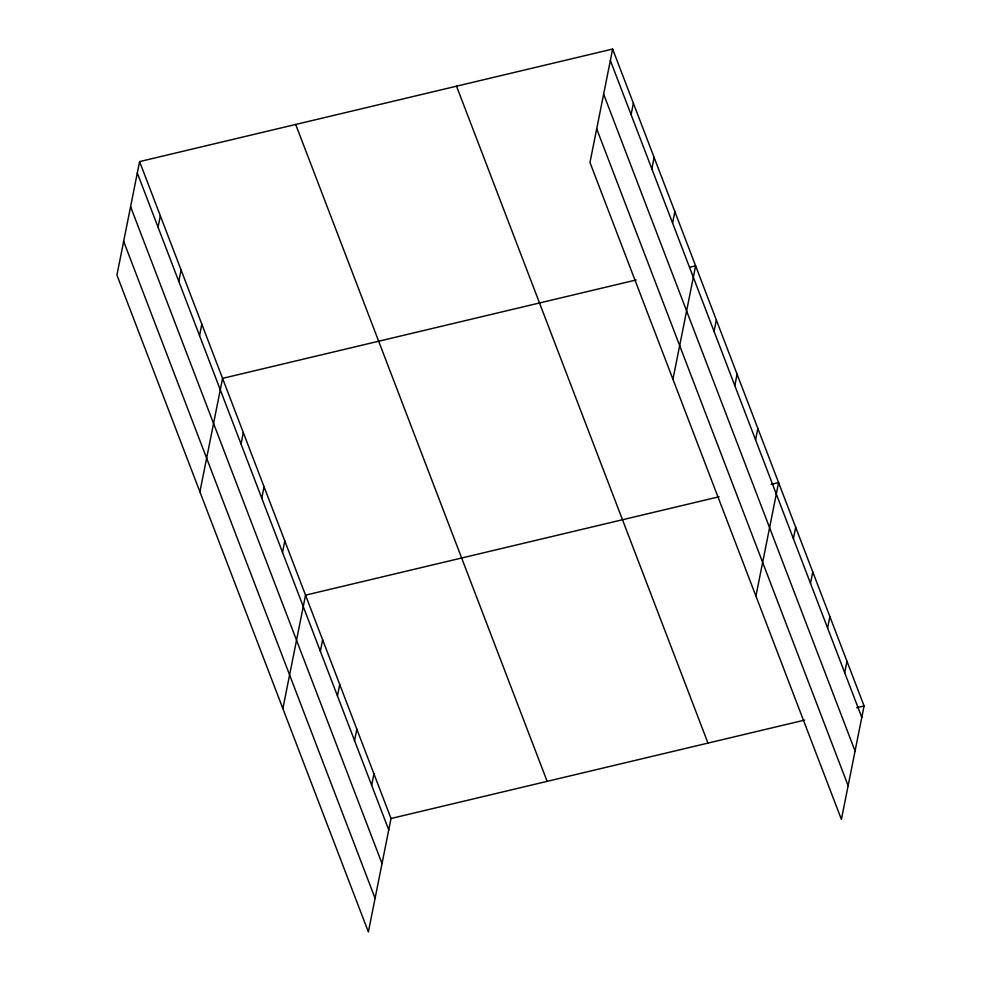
<?xml version="1.0" encoding="UTF-8"?>
<svg xmlns="http://www.w3.org/2000/svg" width="981" height="981" viewBox="0 0 981 981"><rect width="100%" height="100%" fill="white"/><g stroke="black" fill="none" stroke-linecap="round" stroke-linejoin="round"><path stroke-width="1.47" d="M139.596 161.595L116.923 275.048L368.365 931.95L391.027 818.497L139.596 161.595L612.635 49.05L864.077 705.952L841.404 819.405L589.973 162.503L612.635 49.05M158.051 227.212L160.332 215.795M178.8 281.412L181.08 269.983M199.548 335.6L201.828 324.184M199.903 491.824L222.564 378.372L636.142 279.977M241.032 444.001L243.313 432.572M261.768 498.189L264.061 486.76M282.516 552.389L284.797 540.96M282.871 708.601L305.545 595.148L719.122 496.754M320.358 651.249L322.639 639.82M337.452 695.921L339.733 684.493M354.558 740.581L356.839 729.165M371.652 785.254L373.933 773.825M631.102 114.667L633.383 103.25M651.838 168.867L654.131 157.438M672.586 223.055L674.867 211.638M672.941 379.279L695.615 265.826L689.668 267.249M714.07 331.443L716.351 320.027M734.818 385.643L737.099 374.215M755.566 439.831L757.847 428.415M755.922 596.056L778.583 482.603L771.152 484.369M793.396 538.704L795.689 527.275M810.502 583.376L812.783 571.948M827.596 628.036L829.877 616.62M844.69 672.708L846.983 661.28M391.027 818.497L804.604 720.103M856.646 707.718L864.077 705.952M610.354 60.479L861.796 717.381M603.622 94.139L855.064 751.041M596.693 128.83L848.136 785.732M456.533 86.193L707.975 743.095M295.698 124.452L547.14 781.354M137.315 173.024L388.746 829.926M130.583 206.684L382.026 863.599M123.655 241.375L375.085 898.277"/></g></svg>
